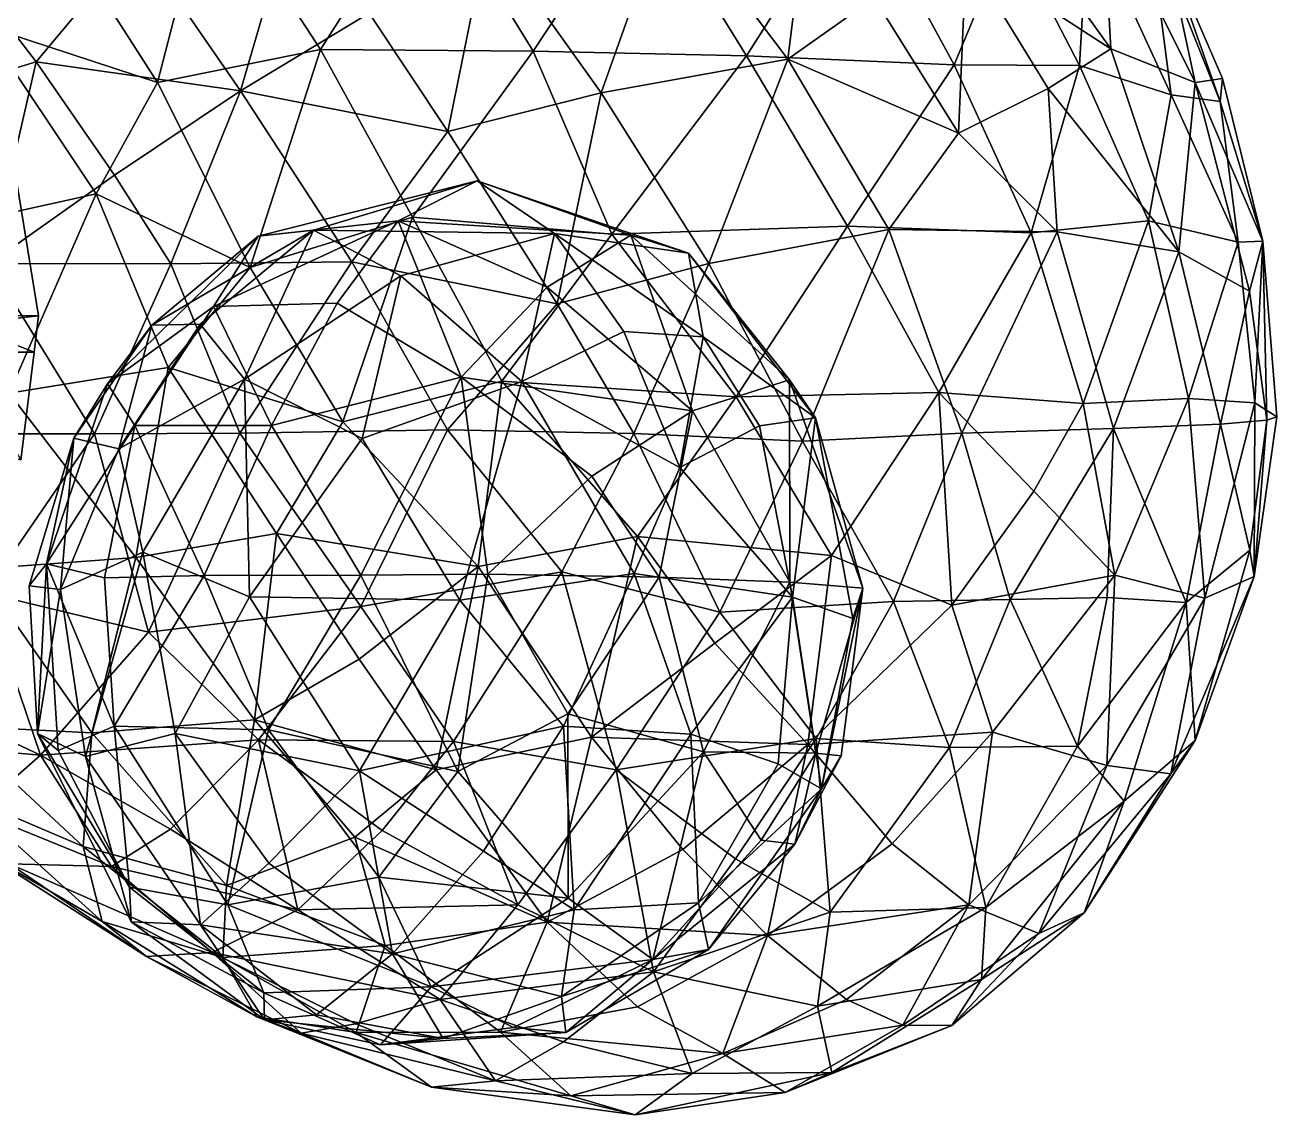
# Model space of a CAD drawing. Extents: x 373697 to 374058, y 6959904 to 6960301.
# Drawn here: x 373998.59 to 374031.74, y 6959944.96 to 6959973.83 of the extents above; entities that cross this region are included whole.
import ezdxf

# ---------------------------------------------------------------- set-up
doc = ezdxf.new("R2010")
doc.units = 0
doc.layers.add('Bht_Fk', color=7, linetype='CONTINUOUS')

msp = doc.modelspace()

# ---------------------------------------------------------------- linework, layer by layer
at = {"layer": 'Bht_Fk'}
for points in [[(373994.58, 6959978.093, 200.096), (373999.253, 6959976.747, 202.387), (373997.492, 6959973.812, 200.964)], [(374018.791, 6959972.918, 196.839), (374019.419, 6959977.966, 198.613), (374015.644, 6959977.098, 196.151)], [(374019.419, 6959977.966, 198.613), (374018.791, 6959972.918, 196.839), (374021.074, 6959974.545, 198.591)], [(374023.861, 6959978.066, 201.827), (374023.514, 6959975.685, 200.623), (374027.342, 6959973.199, 202.966)], [(374027.125, 6959977.236, 204.733), (374023.861, 6959978.066, 201.827), (374027.342, 6959973.199, 202.966)], [(374003.484, 6959977.676, 204.512), (374002.094, 6959972.3, 203.047), (373999.253, 6959976.747, 202.387)], [(374004.294, 6959972.082, 189.543), (374005.936, 6959977.712, 191.503), (374001.56, 6959976.054, 189.174)], [(374002.094, 6959972.3, 203.047), (374003.484, 6959977.676, 204.512), (374006.415, 6959973.178, 205.171)], [(374009.263, 6959977.66, 206.867), (374006.415, 6959973.178, 205.171), (374003.484, 6959977.676, 204.512)], [(374004.294, 6959972.082, 189.543), (374007.699, 6959974.14, 191.492), (374005.936, 6959977.712, 191.503)], [(374012.042, 6959973.134, 207.456), (374006.415, 6959973.178, 205.171), (374009.263, 6959977.66, 206.867)], [(374014.919, 6959977.494, 208.673), (374012.042, 6959973.134, 207.456), (374009.263, 6959977.66, 206.867)], [(374014.919, 6959977.494, 208.673), (374017.695, 6959973.011, 209.248), (374012.042, 6959973.134, 207.456)], [(374014.919, 6959977.494, 208.673), (374020.587, 6959977.567, 209.803), (374017.695, 6959973.011, 209.248)], [(374020.587, 6959977.567, 209.803), (374023.197, 6959972.772, 210.289), (374017.695, 6959973.011, 209.248)], [(374020.587, 6959977.567, 209.803), (374024.672, 6959976.318, 210.058), (374023.197, 6959972.772, 210.289)], [(374027.125, 6959977.236, 204.733), (374029.577, 6959972.3, 205.275), (374028.818, 6959975.84, 206.844)], [(374027.342, 6959973.199, 202.966), (374029.577, 6959972.3, 205.275), (374027.125, 6959977.236, 204.733)], [(374013.847, 6959972.029, 194.03), (374015.644, 6959977.098, 196.151), (374010.845, 6959976.243, 193.468)], [(374015.644, 6959977.098, 196.151), (374013.847, 6959972.029, 194.03), (374018.791, 6959972.918, 196.839)], [(373994.84, 6959971.63, 185.383), (373998.886, 6959972.853, 187.338), (373996.039, 6959976.56, 187.178)], [(373998.886, 6959972.853, 187.338), (374001.56, 6959976.054, 189.174), (373996.039, 6959976.56, 187.178)], [(374002.094, 6959972.3, 203.047), (373997.492, 6959973.812, 200.964), (373999.253, 6959976.747, 202.387)], [(374026.512, 6959972.755, 210.315), (374024.672, 6959976.318, 210.058), (374026.741, 6959976.741, 209.518)], [(374026.512, 6959972.755, 210.315), (374026.741, 6959976.741, 209.518), (374028.942, 6959971.977, 209.733)], [(374028.942, 6959971.977, 209.733), (374026.741, 6959976.741, 209.518), (374028.353, 6959976.534, 208.232)], [(374028.942, 6959971.977, 209.733), (374028.353, 6959976.534, 208.232), (374030.235, 6959971.802, 208.603)], [(374028.353, 6959976.534, 208.232), (374028.818, 6959975.84, 206.844), (374030.235, 6959971.802, 208.603)], [(374009.788, 6959971.001, 191.892), (374010.845, 6959976.243, 193.468), (374007.699, 6959974.14, 191.492)], [(374010.845, 6959976.243, 193.468), (374009.788, 6959971.001, 191.892), (374013.847, 6959972.029, 194.03)], [(374023.197, 6959972.772, 210.289), (374024.672, 6959976.318, 210.058), (374026.512, 6959972.755, 210.315)], [(374004.294, 6959972.082, 189.543), (374001.56, 6959976.054, 189.174), (373998.886, 6959972.853, 187.338)], [(374030.299, 6959972.413, 207.177), (374028.818, 6959975.84, 206.844), (374029.577, 6959972.3, 205.275)], [(374030.235, 6959971.802, 208.603), (374028.818, 6959975.84, 206.844), (374030.299, 6959972.413, 207.177)], [(374023.514, 6959975.685, 200.623), (374021.074, 6959974.545, 198.591), (374023.306, 6959970.961, 199.169)], [(374025.686, 6959972.142, 201.19), (374023.514, 6959975.685, 200.623), (374023.306, 6959970.961, 199.169)], [(374027.342, 6959973.199, 202.966), (374023.514, 6959975.685, 200.623), (374025.686, 6959972.142, 201.19)], [(374018.791, 6959972.918, 196.839), (374023.306, 6959970.961, 199.169), (374021.074, 6959974.545, 198.591)], [(374009.788, 6959971.001, 191.892), (374007.699, 6959974.14, 191.492), (374004.294, 6959972.082, 189.543)], [(373997.492, 6959973.812, 200.964), (374000.471, 6959969.353, 201.683), (373995.519, 6959968.263, 198.656)], [(374002.094, 6959972.3, 203.047), (374000.471, 6959969.353, 201.683), (373997.492, 6959973.812, 200.964)], [(374002.094, 6959972.3, 203.047), (374006.415, 6959973.178, 205.171), (374004.554, 6959967.404, 203.375)], [(374004.554, 6959967.404, 203.375), (374006.415, 6959973.178, 205.171), (374008.846, 6959968.737, 205.591)], [(374006.415, 6959973.178, 205.171), (374012.042, 6959973.134, 207.456), (374008.846, 6959968.737, 205.591)], [(374027.342, 6959973.199, 202.966), (374025.686, 6959972.142, 201.19), (374029.149, 6959967.816, 203.299)], [(374029.149, 6959967.816, 203.299), (374029.577, 6959972.3, 205.275), (374027.342, 6959973.199, 202.966)], [(373997.65, 6959967.507, 185.826), (373998.886, 6959972.853, 187.338), (373994.84, 6959971.63, 185.383)], [(373997.65, 6959967.507, 185.826), (374000.956, 6959969.845, 187.669), (373998.886, 6959972.853, 187.338)], [(373998.886, 6959972.853, 187.338), (374000.956, 6959969.845, 187.669), (374004.294, 6959972.082, 189.543)], [(374014.128, 6959968.29, 207.695), (374008.846, 6959968.737, 205.591), (374012.042, 6959973.134, 207.456)], [(374012.042, 6959973.134, 207.456), (374017.695, 6959973.011, 209.248), (374014.128, 6959968.29, 207.695)], [(374016.699, 6959967.506, 194.702), (374018.791, 6959972.918, 196.839), (374013.847, 6959972.029, 194.03)], [(374017.695, 6959973.011, 209.248), (374020.374, 6959968.497, 209.652), (374014.128, 6959968.29, 207.695)], [(374018.791, 6959972.918, 196.839), (374016.699, 6959967.506, 194.702), (374021.461, 6959968.406, 197.503)], [(374017.695, 6959973.011, 209.248), (374023.197, 6959972.772, 210.289), (374020.374, 6959968.497, 209.652)], [(374023.306, 6959970.961, 199.169), (374018.791, 6959972.918, 196.839), (374021.461, 6959968.406, 197.503)], [(374023.197, 6959972.772, 210.289), (374025.235, 6959968.321, 210.372), (374020.374, 6959968.497, 209.652)], [(374026.512, 6959972.755, 210.315), (374025.235, 6959968.321, 210.372), (374023.197, 6959972.772, 210.289)], [(374025.235, 6959968.321, 210.372), (374026.512, 6959972.755, 210.315), (374028.34, 6959968.635, 210.201)], [(374026.512, 6959972.755, 210.315), (374028.942, 6959971.977, 209.733), (374028.34, 6959968.635, 210.201)], [(374000.471, 6959969.353, 201.683), (374002.094, 6959972.3, 203.047), (374004.554, 6959967.404, 203.375)], [(374029.577, 6959972.3, 205.275), (374029.149, 6959967.816, 203.299), (374031.014, 6959966.779, 205.54)], [(374030.299, 6959972.413, 207.177), (374029.577, 6959972.3, 205.275), (374031.372, 6959968.096, 207.416)], [(374029.577, 6959972.3, 205.275), (374031.014, 6959966.779, 205.54), (374031.372, 6959968.096, 207.416)], [(374030.235, 6959971.802, 208.603), (374030.299, 6959972.413, 207.177), (374031.372, 6959968.096, 207.416)], [(374000.956, 6959969.845, 187.669), (374002.45, 6959967.501, 188.02), (374004.294, 6959972.082, 189.543)], [(374002.45, 6959967.501, 188.02), (374007.241, 6959967.551, 190.203), (374004.294, 6959972.082, 189.543)], [(374007.241, 6959967.551, 190.203), (374009.788, 6959971.001, 191.892), (374004.294, 6959972.082, 189.543)], [(374012.677, 6959966.436, 192.591), (374013.847, 6959972.029, 194.03), (374009.788, 6959971.001, 191.892)], [(374013.847, 6959972.029, 194.03), (374012.677, 6959966.436, 192.591), (374016.699, 6959967.506, 194.702)], [(374025.686, 6959972.142, 201.19), (374023.306, 6959970.961, 199.169), (374025.926, 6959968.345, 200.514)], [(374025.686, 6959972.142, 201.19), (374025.926, 6959968.345, 200.514), (374029.149, 6959967.816, 203.299)], [(374028.34, 6959968.635, 210.201), (374028.942, 6959971.977, 209.733), (374030.717, 6959968.071, 209.171)], [(374030.717, 6959968.071, 209.171), (374028.942, 6959971.977, 209.733), (374030.235, 6959971.802, 208.603)], [(374030.717, 6959968.071, 209.171), (374030.235, 6959971.802, 208.603), (374031.372, 6959968.096, 207.416)], [(373998.088, 6959971.391, 231.517), (373998.942, 6959966.125, 231.517), (373990.247, 6959965.161, 231.517)], [(373998.942, 6959966.125, 231.517), (373998.088, 6959971.391, 231.517), (373996.389, 6959966.134, 229.449)], [(374012.677, 6959966.436, 192.591), (374009.788, 6959971.001, 191.892), (374007.241, 6959967.551, 190.203)], [(374021.461, 6959968.406, 197.503), (374025.926, 6959968.345, 200.514), (374023.306, 6959970.961, 199.169)], [(374002.45, 6959967.501, 188.02), (374000.956, 6959969.845, 187.669), (373997.65, 6959967.507, 185.826)], [(374010.565, 6959969.697, 133.753), (374004.763, 6959968.23, 132.068), (374006.229, 6959968.391, 130.74)], [(374008.469, 6959968.643, 134.876), (374004.763, 6959968.23, 132.068), (374010.565, 6959969.697, 133.753)], [(374012.609, 6959968.3, 132.56), (374010.565, 6959969.697, 133.753), (374006.229, 6959968.391, 130.74)], [(374014.631, 6959968.256, 136.673), (374008.469, 6959968.643, 134.876), (374010.565, 6959969.697, 133.753)], [(374016.162, 6959967.785, 135.311), (374010.565, 6959969.697, 133.753), (374012.609, 6959968.3, 132.56)], [(374010.565, 6959969.697, 133.753), (374016.162, 6959967.785, 135.311), (374014.631, 6959968.256, 136.673)], [(374000.471, 6959969.353, 201.683), (373998.172, 6959964.077, 199.271), (373995.519, 6959968.263, 198.656)], [(373998.172, 6959964.077, 199.271), (374000.471, 6959969.353, 201.683), (374002.38, 6959964.758, 201.77)], [(374000.471, 6959969.353, 201.683), (374004.554, 6959967.404, 203.375), (374002.38, 6959964.758, 201.77)], [(374008.469, 6959968.643, 134.876), (374006.852, 6959966.455, 135.354), (374003.58, 6959966.369, 132.999)], [(374004.763, 6959968.23, 132.068), (374008.469, 6959968.643, 134.876), (374003.58, 6959966.369, 132.999)], [(374004.554, 6959967.404, 203.375), (374008.846, 6959968.737, 205.591), (374007.003, 6959963.315, 203.844)], [(374008.469, 6959968.643, 134.876), (374010.139, 6959964.502, 137.33), (374006.852, 6959966.455, 135.354)], [(374007.003, 6959963.315, 203.844), (374008.846, 6959968.737, 205.591), (374011.213, 6959964.391, 205.991)], [(374008.469, 6959968.643, 134.876), (374012.414, 6959966.885, 137.302), (374010.139, 6959964.502, 137.33)], [(374014.631, 6959968.256, 136.673), (374012.414, 6959966.885, 137.302), (374008.469, 6959968.643, 134.876)], [(374014.128, 6959968.29, 207.695), (374011.213, 6959964.391, 205.991), (374008.846, 6959968.737, 205.591)], [(374025.235, 6959968.321, 210.372), (374028.34, 6959968.635, 210.201), (374026.61, 6959963.802, 210.106)], [(374028.34, 6959968.635, 210.201), (374029.401, 6959963.934, 209.74), (374026.61, 6959963.802, 210.106)], [(374030.717, 6959968.071, 209.171), (374029.401, 6959963.934, 209.74), (374028.34, 6959968.635, 210.201)], [(374004.763, 6959968.23, 132.068), (374003.58, 6959966.369, 132.999), (374000.768, 6959964.321, 130.806)], [(374004.763, 6959968.23, 132.068), (374000.768, 6959964.321, 130.806), (374001.944, 6959965.877, 129.911)], [(374004.763, 6959968.23, 132.068), (374001.944, 6959965.877, 129.911), (374006.229, 6959968.391, 130.74)], [(374001.944, 6959965.877, 129.911), (374003.228, 6959965.905, 128.885), (374006.229, 6959968.391, 130.74)], [(374003.228, 6959965.905, 128.885), (374004.398, 6959964.446, 128.024), (374006.229, 6959968.391, 130.74)], [(374004.398, 6959964.446, 128.024), (374008.544, 6959967.181, 130.038), (374006.229, 6959968.391, 130.74)], [(374008.544, 6959967.181, 130.038), (374012.609, 6959968.3, 132.56), (374006.229, 6959968.391, 130.74)], [(374012.609, 6959968.3, 132.56), (374008.544, 6959967.181, 130.038), (374011.746, 6959964.386, 130.115)], [(374011.213, 6959964.391, 205.991), (374014.128, 6959968.29, 207.695), (374017.421, 6959963.974, 208.341)], [(374014.445, 6959965.704, 132.118), (374012.609, 6959968.3, 132.56), (374011.746, 6959964.386, 130.115)], [(374014.631, 6959968.256, 136.673), (374016.265, 6959963.61, 138.919), (374012.414, 6959966.885, 137.302)], [(374012.609, 6959968.3, 132.56), (374014.445, 6959965.704, 132.118), (374016.546, 6959965.57, 133.667)], [(374016.162, 6959967.785, 135.311), (374012.609, 6959968.3, 132.56), (374016.546, 6959965.57, 133.667)], [(374014.128, 6959968.29, 207.695), (374020.374, 6959968.497, 209.652), (374017.421, 6959963.974, 208.341)], [(374014.631, 6959968.256, 136.673), (374016.162, 6959967.785, 135.311), (374018.832, 6959964.425, 138.05)], [(374014.631, 6959968.256, 136.673), (374018.832, 6959964.425, 138.05), (374016.265, 6959963.61, 138.919)], [(374016.699, 6959967.506, 194.702), (374019.181, 6959962.805, 195.485), (374021.461, 6959968.406, 197.503)], [(374020.374, 6959968.497, 209.652), (374022.791, 6959964.091, 209.743), (374017.421, 6959963.974, 208.341)], [(374021.461, 6959968.406, 197.503), (374019.181, 6959962.805, 195.485), (374023.4, 6959963.017, 198.041)], [(374020.374, 6959968.497, 209.652), (374025.235, 6959968.321, 210.372), (374022.791, 6959964.091, 209.743)], [(374025.926, 6959968.345, 200.514), (374021.461, 6959968.406, 197.503), (374023.4, 6959963.017, 198.041)], [(374022.791, 6959964.091, 209.743), (374025.235, 6959968.321, 210.372), (374026.61, 6959963.802, 210.106)], [(374027.418, 6959963.139, 201.028), (374025.926, 6959968.345, 200.514), (374023.4, 6959963.017, 198.041)], [(374025.926, 6959968.345, 200.514), (374027.418, 6959963.139, 201.028), (374029.149, 6959967.816, 203.299)], [(374030.717, 6959968.071, 209.171), (374031.16, 6959963.814, 208.694), (374029.401, 6959963.934, 209.74)], [(374031.372, 6959968.096, 207.416), (374031.16, 6959963.814, 208.694), (374030.717, 6959968.071, 209.171)], [(374031.014, 6959966.779, 205.54), (374031.474, 6959963.357, 206.004), (374031.372, 6959968.096, 207.416)], [(374031.16, 6959963.814, 208.694), (374031.372, 6959968.096, 207.416), (374031.743, 6959963.443, 207.353)], [(374031.372, 6959968.096, 207.416), (374031.474, 6959963.357, 206.004), (374031.743, 6959963.443, 207.353)], [(374004.276, 6959963.012, 188.541), (374007.241, 6959967.551, 190.203), (374002.45, 6959967.501, 188.02)], [(374004.276, 6959963.012, 188.541), (374009.781, 6959963.101, 190.959), (374007.241, 6959967.551, 190.203)], [(374009.781, 6959963.101, 190.959), (374012.677, 6959966.436, 192.591), (374007.241, 6959967.551, 190.203)], [(374019.519, 6959963.418, 136.141), (374016.162, 6959967.785, 135.311), (374016.546, 6959965.57, 133.667)], [(374018.832, 6959964.425, 138.05), (374016.162, 6959967.785, 135.311), (374019.519, 6959963.418, 136.141)], [(374027.418, 6959963.139, 201.028), (374030.246, 6959963.25, 203.907), (374029.149, 6959967.816, 203.299)], [(374029.149, 6959967.816, 203.299), (374030.246, 6959963.25, 203.907), (374031.014, 6959966.779, 205.54)], [(373995.606, 6959963.001, 184.409), (374000.427, 6959962.997, 186.772), (373997.65, 6959967.507, 185.826)], [(373997.65, 6959967.507, 185.826), (374000.427, 6959962.997, 186.772), (374002.45, 6959967.501, 188.02)], [(374000.427, 6959962.997, 186.772), (374004.276, 6959963.012, 188.541), (374002.45, 6959967.501, 188.02)], [(374004.554, 6959967.404, 203.375), (374007.003, 6959963.315, 203.844), (374002.38, 6959964.758, 201.77)], [(374012.677, 6959966.436, 192.591), (374014.712, 6959963.002, 193.226), (374016.699, 6959967.506, 194.702)], [(374016.699, 6959967.506, 194.702), (374014.712, 6959963.002, 193.226), (374019.181, 6959962.805, 195.485)], [(374004.398, 6959964.446, 128.024), (374007.518, 6959962.874, 128.044), (374008.544, 6959967.181, 130.038)], [(374007.518, 6959962.874, 128.044), (374011.746, 6959964.386, 130.115), (374008.544, 6959967.181, 130.038)], [(374012.414, 6959966.885, 137.302), (374016.265, 6959963.61, 138.919), (374010.139, 6959964.502, 137.33)], [(374031.014, 6959966.779, 205.54), (374030.246, 6959963.25, 203.907), (374031.474, 6959963.357, 206.004)], [(374003.58, 6959966.369, 132.999), (374001.497, 6959963.218, 132.478), (374000.768, 6959964.321, 130.806)], [(374001.497, 6959963.218, 132.478), (374003.58, 6959966.369, 132.999), (374005.114, 6959963.216, 135.238)], [(374003.58, 6959966.369, 132.999), (374006.852, 6959966.455, 135.354), (374005.114, 6959963.216, 135.238)], [(374010.139, 6959964.502, 137.33), (374005.114, 6959963.216, 135.238), (374006.852, 6959966.455, 135.354)], [(374009.781, 6959963.101, 190.959), (374014.712, 6959963.002, 193.226), (374012.677, 6959966.436, 192.591)], [(373998.942, 6959966.125, 231.517), (373998.826, 6959965.161, 231.517), (373990.247, 6959965.161, 231.517)], [(373998.826, 6959965.161, 231.517), (373996.389, 6959966.134, 229.449), (373998.479, 6959962.299, 231.517)], [(373998.942, 6959966.125, 231.517), (373996.389, 6959966.134, 229.449), (373998.826, 6959965.161, 231.517)], [(374003.228, 6959965.905, 128.885), (374001.075, 6959962.599, 127.717), (374004.398, 6959964.446, 128.024)], [(374003.228, 6959965.905, 128.885), (374001.944, 6959965.877, 129.911), (374001.075, 6959962.599, 127.717)], [(373999.883, 6959962.882, 129.072), (374001.944, 6959965.877, 129.911), (374000.768, 6959964.321, 130.806)], [(374001.944, 6959965.877, 129.911), (373999.883, 6959962.882, 129.072), (374001.075, 6959962.599, 127.717)], [(374015.929, 6959962.109, 132.068), (374014.445, 6959965.704, 132.118), (374011.746, 6959964.386, 130.115)], [(374016.546, 6959965.57, 133.667), (374014.445, 6959965.704, 132.118), (374015.929, 6959962.109, 132.068)], [(374018.043, 6959963.212, 134.033), (374016.546, 6959965.57, 133.667), (374015.929, 6959962.109, 132.068)], [(374019.519, 6959963.418, 136.141), (374016.546, 6959965.57, 133.667), (374018.043, 6959963.212, 134.033)], [(373990.247, 6959965.161, 231.517), (373998.826, 6959965.161, 231.517), (373998.479, 6959962.299, 231.517)], [(373998.172, 6959964.077, 199.271), (374002.38, 6959964.758, 201.77), (374001.523, 6959959.725, 200.195)], [(374002.38, 6959964.758, 201.77), (374005.251, 6959960.36, 202.376), (374001.523, 6959959.725, 200.195)], [(374007.003, 6959963.315, 203.844), (374005.251, 6959960.36, 202.376), (374002.38, 6959964.758, 201.77)], [(373999.159, 6959959.551, 130.245), (374000.768, 6959964.321, 130.806), (374001.497, 6959963.218, 132.478)], [(373999.159, 6959959.551, 130.245), (373999.883, 6959962.882, 129.072), (374000.768, 6959964.321, 130.806)], [(374004.398, 6959964.446, 128.024), (374001.075, 6959962.599, 127.717), (374001.706, 6959959.86, 126.8)], [(374001.706, 6959959.86, 126.8), (374004.531, 6959958.682, 126.738), (374004.398, 6959964.446, 128.024)], [(374004.398, 6959964.446, 128.024), (374004.531, 6959958.682, 126.738), (374007.518, 6959962.874, 128.044)], [(374005.114, 6959963.216, 135.238), (374010.139, 6959964.502, 137.33), (374007.479, 6959959.253, 136.694)], [(374007.003, 6959963.315, 203.844), (374011.213, 6959964.391, 205.991), (374010.591, 6959959.481, 204.874)], [(374010.139, 6959964.502, 137.33), (374010.842, 6959959.283, 138.039), (374007.479, 6959959.253, 136.694)], [(374007.518, 6959962.874, 128.044), (374010.103, 6959958.595, 128.265), (374011.746, 6959964.386, 130.115)], [(374010.103, 6959958.595, 128.265), (374014.716, 6959959.3, 130.841), (374011.746, 6959964.386, 130.115)], [(374013.6, 6959961.873, 138.806), (374010.842, 6959959.283, 138.039), (374010.139, 6959964.502, 137.33)], [(374016.265, 6959963.61, 138.919), (374013.6, 6959961.873, 138.806), (374010.139, 6959964.502, 137.33)], [(374011.213, 6959964.391, 205.991), (374014.808, 6959960.278, 206.835), (374010.591, 6959959.481, 204.874)], [(374017.421, 6959963.974, 208.341), (374014.808, 6959960.278, 206.835), (374011.213, 6959964.391, 205.991)], [(374014.716, 6959959.3, 130.841), (374015.929, 6959962.109, 132.068), (374011.746, 6959964.386, 130.115)], [(374018.832, 6959964.425, 138.05), (374018.842, 6959959.067, 139.374), (374016.265, 6959963.61, 138.919)], [(374020.776, 6959958.91, 138.153), (374018.832, 6959964.425, 138.05), (374019.519, 6959963.418, 136.141)], [(374018.832, 6959964.425, 138.05), (374020.776, 6959958.91, 138.153), (374018.842, 6959959.067, 139.374)], [(373998.172, 6959964.077, 199.271), (374001.523, 6959959.725, 200.195), (373997.324, 6959959.416, 197.436)], [(374017.421, 6959963.974, 208.341), (374019.944, 6959959.777, 208.452), (374014.808, 6959960.278, 206.835)], [(374022.791, 6959964.091, 209.743), (374019.944, 6959959.777, 208.452), (374017.421, 6959963.974, 208.341)], [(374019.944, 6959959.777, 208.452), (374022.791, 6959964.091, 209.743), (374023.132, 6959958.462, 208.894)], [(374022.791, 6959964.091, 209.743), (374025.301, 6959961.474, 209.727), (374023.132, 6959958.462, 208.894)], [(374022.791, 6959964.091, 209.743), (374026.61, 6959963.802, 210.106), (374025.301, 6959961.474, 209.727)], [(374026.61, 6959963.802, 210.106), (374029.401, 6959963.934, 209.74), (374027.446, 6959959.25, 209.325)], [(374029.401, 6959963.934, 209.74), (374029.829, 6959958.646, 208.528), (374027.446, 6959959.25, 209.325)], [(374029.829, 6959958.646, 208.528), (374029.401, 6959963.934, 209.74), (374031.16, 6959963.814, 208.694)], [(374016.265, 6959963.61, 138.919), (374015.38, 6959959.199, 139.284), (374013.6, 6959961.873, 138.806)], [(374016.265, 6959963.61, 138.919), (374018.842, 6959959.067, 139.374), (374015.38, 6959959.199, 139.284)], [(374025.301, 6959961.474, 209.727), (374026.61, 6959963.802, 210.106), (374027.446, 6959959.25, 209.325)], [(374031.138, 6959959.216, 207.156), (374029.829, 6959958.646, 208.528), (374031.16, 6959963.814, 208.694)], [(374031.138, 6959959.216, 207.156), (374031.16, 6959963.814, 208.694), (374031.743, 6959963.443, 207.353)], [(374007.003, 6959963.315, 203.844), (374010.591, 6959959.481, 204.874), (374005.251, 6959960.36, 202.376)], [(374018.912, 6959958.672, 134.04), (374019.519, 6959963.418, 136.141), (374018.043, 6959963.212, 134.033)], [(374019.519, 6959963.418, 136.141), (374018.912, 6959958.672, 134.04), (374020.508, 6959958.107, 136.054)], [(374020.508, 6959958.107, 136.054), (374020.776, 6959958.91, 138.153), (374019.519, 6959963.418, 136.141)], [(374030.246, 6959963.25, 203.907), (374027.418, 6959963.139, 201.028), (374029.343, 6959958.532, 203.056)], [(374031.026, 6959959.915, 205.361), (374030.246, 6959963.25, 203.907), (374029.343, 6959958.532, 203.056)], [(374031.474, 6959963.357, 206.004), (374030.246, 6959963.25, 203.907), (374031.026, 6959959.915, 205.361)], [(374031.474, 6959963.357, 206.004), (374031.026, 6959959.915, 205.361), (374031.138, 6959959.216, 207.156)], [(374031.474, 6959963.357, 206.004), (374031.138, 6959959.216, 207.156), (374031.743, 6959963.443, 207.353)], [(373995.606, 6959963.001, 184.409), (373997.534, 6959958.789, 185.721), (374000.427, 6959962.997, 186.772)], [(373997.534, 6959958.789, 185.721), (374001.858, 6959957.746, 187.777), (374000.427, 6959962.997, 186.772)], [(373999.159, 6959959.551, 130.245), (374001.497, 6959963.218, 132.478), (374000.693, 6959959.186, 132.34)], [(374004.276, 6959963.012, 188.541), (374000.427, 6959962.997, 186.772), (374001.858, 6959957.746, 187.777)], [(374000.693, 6959959.186, 132.34), (374001.497, 6959963.218, 132.478), (374003.332, 6959959.248, 134.438)], [(374003.332, 6959959.248, 134.438), (374001.497, 6959963.218, 132.478), (374005.114, 6959963.216, 135.238)], [(374004.276, 6959963.012, 188.541), (374001.858, 6959957.746, 187.777), (374007.48, 6959958.42, 189.968)], [(374005.114, 6959963.216, 135.238), (374007.479, 6959959.253, 136.694), (374003.332, 6959959.248, 134.438)], [(374007.48, 6959958.42, 189.968), (374009.781, 6959963.101, 190.959), (374004.276, 6959963.012, 188.541)], [(374009.781, 6959963.101, 190.959), (374007.48, 6959958.42, 189.968), (374012.802, 6959959.341, 192.236)], [(374009.781, 6959963.101, 190.959), (374012.802, 6959959.341, 192.236), (374014.712, 6959963.002, 193.226)], [(374014.712, 6959963.002, 193.226), (374012.802, 6959959.341, 192.236), (374016.991, 6959958.276, 194.22)], [(374019.181, 6959962.805, 195.485), (374014.712, 6959963.002, 193.226), (374016.991, 6959958.276, 194.22)], [(374018.043, 6959963.212, 134.033), (374015.929, 6959962.109, 132.068), (374018.912, 6959958.672, 134.04)], [(374019.181, 6959962.805, 195.485), (374021.588, 6959958.554, 196.674), (374023.4, 6959963.017, 198.041)], [(374021.588, 6959958.554, 196.674), (374024.679, 6959958.605, 198.826), (374023.4, 6959963.017, 198.041)], [(374024.679, 6959958.605, 198.826), (374027.418, 6959963.139, 201.028), (374023.4, 6959963.017, 198.041)], [(374024.679, 6959958.605, 198.826), (374027.248, 6959958.665, 200.861), (374027.418, 6959963.139, 201.028)], [(374027.418, 6959963.139, 201.028), (374027.248, 6959958.665, 200.861), (374029.343, 6959958.532, 203.056)], [(373998.698, 6959958.972, 128.378), (373999.883, 6959962.882, 129.072), (373999.159, 6959959.551, 130.245)], [(373998.698, 6959958.972, 128.378), (373999.525, 6959958.872, 127.327), (373999.883, 6959962.882, 129.072)], [(373999.883, 6959962.882, 129.072), (373999.525, 6959958.872, 127.327), (374001.075, 6959962.599, 127.717)], [(373999.525, 6959958.872, 127.327), (374001.706, 6959959.86, 126.8), (374001.075, 6959962.599, 127.717)], [(374004.531, 6959958.682, 126.738), (374010.103, 6959958.595, 128.265), (374007.518, 6959962.874, 128.044)], [(374021.588, 6959958.554, 196.674), (374019.181, 6959962.805, 195.485), (374016.991, 6959958.276, 194.22)], [(374018.912, 6959958.672, 134.04), (374015.929, 6959962.109, 132.068), (374014.716, 6959959.3, 130.841)], [(374013.6, 6959961.873, 138.806), (374015.38, 6959959.199, 139.284), (374010.842, 6959959.283, 138.039)], [(374025.301, 6959961.474, 209.727), (374027.446, 6959959.25, 209.325), (374023.132, 6959958.462, 208.894)], [(374001.523, 6959959.725, 200.195), (374005.251, 6959960.36, 202.376), (374004.664, 6959955.419, 200.899)], [(374005.251, 6959960.36, 202.376), (374007.435, 6959957.031, 202.824), (374004.664, 6959955.419, 200.899)], [(374010.591, 6959959.481, 204.874), (374007.435, 6959957.031, 202.824), (374005.251, 6959960.36, 202.376)], [(374014.808, 6959960.278, 206.835), (374013.586, 6959954.965, 205.251), (374010.591, 6959959.481, 204.874)], [(374014.808, 6959960.278, 206.835), (374016.854, 6959957.454, 207.064), (374013.586, 6959954.965, 205.251)], [(374014.808, 6959960.278, 206.835), (374019.944, 6959959.777, 208.452), (374016.854, 6959957.454, 207.064)], [(374029.581, 6959954.873, 204.893), (374031.026, 6959959.915, 205.361), (374029.343, 6959958.532, 203.056)], [(374031.026, 6959959.915, 205.361), (374029.581, 6959954.873, 204.893), (374031.138, 6959959.216, 207.156)], [(373997.324, 6959959.416, 197.436), (374001.523, 6959959.725, 200.195), (374000.354, 6959955.078, 198.051)], [(374000.188, 6959954.454, 127.021), (374001.706, 6959959.86, 126.8), (373999.525, 6959958.872, 127.327)], [(374002.567, 6959955.06, 126.575), (374001.706, 6959959.86, 126.8), (374000.188, 6959954.454, 127.021)], [(374004.664, 6959955.419, 200.899), (374000.354, 6959955.078, 198.051), (374001.523, 6959959.725, 200.195)], [(374001.706, 6959959.86, 126.8), (374002.567, 6959955.06, 126.575), (374004.531, 6959958.682, 126.738)], [(374019.318, 6959954.769, 207.174), (374016.854, 6959957.454, 207.064), (374019.944, 6959959.777, 208.452)], [(374019.944, 6959959.777, 208.452), (374023.132, 6959958.462, 208.894), (374019.318, 6959954.769, 207.174)], [(374000.354, 6959955.078, 198.051), (373996.683, 6959955.265, 195.167), (373997.324, 6959959.416, 197.436)], [(373998.916, 6959955.057, 128.539), (373998.698, 6959958.972, 128.378), (373999.159, 6959959.551, 130.245)], [(373999.468, 6959954.606, 130.175), (373998.916, 6959955.057, 128.539), (373999.159, 6959959.551, 130.245)], [(374000.693, 6959959.186, 132.34), (374000.953, 6959955.252, 132.099), (373999.159, 6959959.551, 130.245)], [(373999.159, 6959959.551, 130.245), (374000.953, 6959955.252, 132.099), (373999.468, 6959954.606, 130.175)], [(374003.332, 6959959.248, 134.438), (374007.479, 6959959.253, 136.694), (374005.036, 6959955.155, 135.048)], [(374010.05, 6959954.049, 137.192), (374005.036, 6959955.155, 135.048), (374007.479, 6959959.253, 136.694)], [(374010.591, 6959959.481, 204.874), (374009.475, 6959954.094, 203.132), (374007.435, 6959957.031, 202.824)], [(374010.842, 6959959.283, 138.039), (374010.05, 6959954.049, 137.192), (374007.479, 6959959.253, 136.694)], [(374007.48, 6959958.42, 189.968), (374009.936, 6959954.849, 191.377), (374012.802, 6959959.341, 192.236)], [(374010.591, 6959959.481, 204.874), (374013.586, 6959954.965, 205.251), (374009.475, 6959954.094, 203.132)], [(374012.802, 6959959.341, 192.236), (374009.936, 6959954.849, 191.377), (374014.242, 6959954.093, 193.317)], [(374010.05, 6959954.049, 137.192), (374010.842, 6959959.283, 138.039), (374012.967, 6959955.579, 138.422)], [(374012.845, 6959955.251, 129.736), (374014.716, 6959959.3, 130.841), (374010.103, 6959958.595, 128.265)], [(374015.38, 6959959.199, 139.284), (374012.967, 6959955.579, 138.422), (374010.842, 6959959.283, 138.039)], [(374012.802, 6959959.341, 192.236), (374014.242, 6959954.093, 193.317), (374016.991, 6959958.276, 194.22)], [(374014.716, 6959959.3, 130.841), (374012.845, 6959955.251, 129.736), (374016.222, 6959955.043, 131.889)], [(374016.222, 6959955.043, 131.889), (374018.912, 6959958.672, 134.04), (374014.716, 6959959.3, 130.841)], [(373998.916, 6959955.057, 128.539), (373999.525, 6959958.872, 127.327), (373998.698, 6959958.972, 128.378)], [(374000.693, 6959959.186, 132.34), (374003.332, 6959959.248, 134.438), (374000.953, 6959955.252, 132.099)], [(374003.332, 6959959.248, 134.438), (374005.036, 6959955.155, 135.048), (374000.953, 6959955.252, 132.099)], [(374012.967, 6959955.579, 138.422), (374015.38, 6959959.199, 139.284), (374016.552, 6959954.574, 138.848)], [(374015.38, 6959959.199, 139.284), (374018.842, 6959959.067, 139.374), (374016.552, 6959954.574, 138.848)], [(374018.842, 6959959.067, 139.374), (374019.53, 6959954.542, 138.499), (374016.552, 6959954.574, 138.848)], [(374020.776, 6959958.91, 138.153), (374019.53, 6959954.542, 138.499), (374018.842, 6959959.067, 139.374)], [(374023.132, 6959958.462, 208.894), (374027.446, 6959959.25, 209.325), (374024.208, 6959955.092, 208.156)], [(374024.208, 6959955.092, 208.156), (374027.446, 6959959.25, 209.325), (374027.238, 6959954.213, 207.68)], [(374027.446, 6959959.25, 209.325), (374029.829, 6959958.646, 208.528), (374027.238, 6959954.213, 207.68)], [(374031.138, 6959959.216, 207.156), (374028.937, 6959953.989, 206.522), (374029.829, 6959958.646, 208.528)], [(374031.138, 6959959.216, 207.156), (374029.581, 6959954.873, 204.893), (374028.937, 6959953.989, 206.522)], [(373997.534, 6959958.789, 185.721), (373995.466, 6959956.156, 185.676), (373999, 6959954.489, 187.726)], [(374001.858, 6959957.746, 187.777), (373997.534, 6959958.789, 185.721), (373999, 6959954.489, 187.726)], [(374000.188, 6959954.454, 127.021), (373999.525, 6959958.872, 127.327), (373998.916, 6959955.057, 128.539)], [(374002.567, 6959955.06, 126.575), (374007.442, 6959954.071, 127.514), (374004.531, 6959958.682, 126.738)], [(374004.531, 6959958.682, 126.738), (374007.442, 6959954.071, 127.514), (374010.103, 6959958.595, 128.265)], [(374007.442, 6959954.071, 127.514), (374012.845, 6959955.251, 129.736), (374010.103, 6959958.595, 128.265)], [(374018.912, 6959958.672, 134.04), (374016.222, 6959955.043, 131.889), (374018.538, 6959954.254, 133.937)], [(374019.677, 6959953.59, 135.903), (374018.912, 6959958.672, 134.04), (374018.538, 6959954.254, 133.937)], [(374019.677, 6959953.59, 135.903), (374020.508, 6959958.107, 136.054), (374018.912, 6959958.672, 134.04)], [(374020.2, 6959954.471, 137.804), (374019.53, 6959954.542, 138.499), (374020.776, 6959958.91, 138.153)], [(374020.776, 6959958.91, 138.153), (374020.508, 6959958.107, 136.054), (374019.677, 6959953.59, 135.903)], [(374020.2, 6959954.471, 137.804), (374020.776, 6959958.91, 138.153), (374019.677, 6959953.59, 135.903)], [(374021.588, 6959958.554, 196.674), (374023.069, 6959954.687, 198.058), (374024.679, 6959958.605, 198.826)], [(374024.679, 6959958.605, 198.826), (374023.069, 6959954.687, 198.058), (374026.462, 6959954.724, 200.736)], [(374027.248, 6959958.665, 200.861), (374024.679, 6959958.605, 198.826), (374026.462, 6959954.724, 200.736)], [(374027.248, 6959958.665, 200.861), (374026.462, 6959954.724, 200.736), (374029.343, 6959958.532, 203.056)], [(374029.829, 6959958.646, 208.528), (374028.937, 6959953.989, 206.522), (374027.238, 6959954.213, 207.68)], [(374001.858, 6959957.746, 187.777), (374004.773, 6959954.893, 189.451), (374007.48, 6959958.42, 189.968)], [(374004.773, 6959954.893, 189.451), (374009.936, 6959954.849, 191.377), (374007.48, 6959958.42, 189.968)], [(374014.242, 6959954.093, 193.317), (374019.536, 6959954.931, 195.804), (374016.991, 6959958.276, 194.22)], [(374019.536, 6959954.931, 195.804), (374021.588, 6959958.554, 196.674), (374016.991, 6959958.276, 194.22)], [(374023.132, 6959958.462, 208.894), (374024.208, 6959955.092, 208.156), (374019.318, 6959954.769, 207.174)], [(374021.588, 6959958.554, 196.674), (374019.536, 6959954.931, 195.804), (374023.069, 6959954.687, 198.058)], [(374026.462, 6959954.724, 200.736), (374027.695, 6959953.271, 202.538), (374029.343, 6959958.532, 203.056)], [(374027.695, 6959953.271, 202.538), (374029.581, 6959954.873, 204.893), (374029.343, 6959958.532, 203.056)], [(374001.858, 6959957.746, 187.777), (373999, 6959954.489, 187.726), (374004.773, 6959954.893, 189.451)], [(374019.318, 6959954.769, 207.174), (374013.586, 6959954.965, 205.251), (374016.854, 6959957.454, 207.064)], [(374009.475, 6959954.094, 203.132), (374004.664, 6959955.419, 200.899), (374007.435, 6959957.031, 202.824)], [(373995.466, 6959956.156, 185.676), (373993.581, 6959954.958, 186.135), (373999, 6959954.489, 187.726)], [(374003.928, 6959951.034, 198.719), (374000.354, 6959955.078, 198.051), (374004.664, 6959955.419, 200.899)], [(374007.325, 6959952.316, 201.435), (374003.928, 6959951.034, 198.719), (374004.664, 6959955.419, 200.899)], [(374009.475, 6959954.094, 203.132), (374007.325, 6959952.316, 201.435), (374004.664, 6959955.419, 200.899)], [(374010.05, 6959954.049, 137.192), (374012.967, 6959955.579, 138.422), (374012.973, 6959950.701, 137.125)], [(374016.552, 6959954.574, 138.848), (374012.973, 6959950.701, 137.125), (374012.967, 6959955.579, 138.422)], [(373993.581, 6959954.958, 186.135), (373997.297, 6959952.996, 188.618), (373999, 6959954.489, 187.726)], [(374000.125, 6959952.067, 196.3), (373996.683, 6959955.265, 195.167), (374000.354, 6959955.078, 198.051)], [(373996.878, 6959953.456, 193.989), (373996.683, 6959955.265, 195.167), (374000.125, 6959952.067, 196.3)], [(374001.357, 6959950.993, 130.621), (373998.916, 6959955.057, 128.539), (373999.468, 6959954.606, 130.175)], [(374001.395, 6959950.073, 128.954), (373998.916, 6959955.057, 128.539), (374001.357, 6959950.993, 130.621)], [(374001.395, 6959950.073, 128.954), (374000.188, 6959954.454, 127.021), (373998.916, 6959955.057, 128.539)], [(374001.357, 6959950.993, 130.621), (373999.468, 6959954.606, 130.175), (374000.953, 6959955.252, 132.099)], [(374003.928, 6959951.034, 198.719), (374000.125, 6959952.067, 196.3), (374000.354, 6959955.078, 198.051)], [(374003.236, 6959949.99, 127.803), (374002.567, 6959955.06, 126.575), (374000.188, 6959954.454, 127.021)], [(374005.036, 6959955.155, 135.048), (374003.959, 6959950.522, 132.889), (374000.953, 6959955.252, 132.099)], [(374003.959, 6959950.522, 132.889), (374001.357, 6959950.993, 130.621), (374000.953, 6959955.252, 132.099)], [(374005.041, 6959951.626, 127.323), (374002.567, 6959955.06, 126.575), (374003.236, 6959949.99, 127.803)], [(374002.567, 6959955.06, 126.575), (374005.041, 6959951.626, 127.323), (374007.442, 6959954.071, 127.514)], [(374007.957, 6959951.252, 135.514), (374003.959, 6959950.522, 132.889), (374005.036, 6959955.155, 135.048)], [(374010.05, 6959954.049, 137.192), (374007.957, 6959951.252, 135.514), (374005.036, 6959955.155, 135.048)], [(374012.845, 6959955.251, 129.736), (374007.442, 6959954.071, 127.514), (374010.732, 6959951.943, 129.104)], [(374013.586, 6959954.965, 205.251), (374012.418, 6959950.061, 203.152), (374009.475, 6959954.094, 203.132)], [(374013.133, 6959950.385, 130.859), (374012.845, 6959955.251, 129.736), (374010.732, 6959951.943, 129.104)], [(374013.586, 6959954.965, 205.251), (374016.008, 6959951.99, 205.325), (374012.418, 6959950.061, 203.152)], [(374016.222, 6959955.043, 131.889), (374012.845, 6959955.251, 129.736), (374013.133, 6959950.385, 130.859)], [(374013.133, 6959950.385, 130.859), (374016.426, 6959950.574, 133.234), (374016.222, 6959955.043, 131.889)], [(374016.008, 6959951.99, 205.325), (374013.586, 6959954.965, 205.251), (374019.318, 6959954.769, 207.174)], [(374016.426, 6959950.574, 133.234), (374018.538, 6959954.254, 133.937), (374016.222, 6959955.043, 131.889)], [(374019.318, 6959954.769, 207.174), (374024.208, 6959955.092, 208.156), (374021.549, 6959952.137, 206.833)], [(374021.549, 6959952.137, 206.833), (374024.208, 6959955.092, 208.156), (374023.586, 6959950.518, 206.196)], [(374024.208, 6959955.092, 208.156), (374027.238, 6959954.213, 207.68), (374023.586, 6959950.518, 206.196)], [(373999, 6959954.489, 187.726), (374002.44, 6959952.528, 189.57), (374004.773, 6959954.893, 189.451)], [(374004.773, 6959954.893, 189.451), (374002.44, 6959952.528, 189.57), (374005.812, 6959950.389, 191.44)], [(374008.046, 6959952.489, 191.186), (374004.773, 6959954.893, 189.451), (374005.812, 6959950.389, 191.44)], [(374004.773, 6959954.893, 189.451), (374008.046, 6959952.489, 191.186), (374009.936, 6959954.849, 191.377)], [(374008.046, 6959952.489, 191.186), (374011.639, 6959950.524, 193.103), (374009.936, 6959954.849, 191.377)], [(374011.639, 6959950.524, 193.103), (374014.242, 6959954.093, 193.317), (374009.936, 6959954.849, 191.377)], [(374014.242, 6959954.093, 193.317), (374017.4, 6959951.738, 195.26), (374019.536, 6959954.931, 195.804)], [(374016.008, 6959951.99, 205.325), (374019.318, 6959954.769, 207.174), (374018.247, 6959949.709, 205.079)], [(374019.536, 6959954.931, 195.804), (374017.4, 6959951.738, 195.26), (374019.913, 6959950.326, 197.1)], [(374019.318, 6959954.769, 207.174), (374021.549, 6959952.137, 206.833), (374018.247, 6959949.709, 205.079)], [(374019.536, 6959954.931, 195.804), (374019.913, 6959950.326, 197.1), (374023.069, 6959954.687, 198.058)], [(374023.069, 6959954.687, 198.058), (374019.913, 6959950.326, 197.1), (374024.032, 6959950.447, 200.031)], [(374026.462, 6959954.724, 200.736), (374023.069, 6959954.687, 198.058), (374024.032, 6959950.447, 200.031)], [(374027.695, 6959953.271, 202.538), (374026.462, 6959954.724, 200.736), (374024.032, 6959950.447, 200.031)], [(374029.581, 6959954.873, 204.893), (374026.636, 6959950.311, 203.95), (374028.937, 6959953.989, 206.522)], [(374027.695, 6959953.271, 202.538), (374026.636, 6959950.311, 203.95), (374029.581, 6959954.873, 204.893)], [(374000.877, 6959951.54, 190.014), (373999, 6959954.489, 187.726), (373997.297, 6959952.996, 188.618)], [(374002.44, 6959952.528, 189.57), (373999, 6959954.489, 187.726), (374000.877, 6959951.54, 190.014)], [(374003.236, 6959949.99, 127.803), (374000.188, 6959954.454, 127.021), (374001.395, 6959950.073, 128.954)], [(374015.215, 6959949.071, 136.257), (374012.973, 6959950.701, 137.125), (374016.552, 6959954.574, 138.848)], [(374018.085, 6959952.231, 138.018), (374015.215, 6959949.071, 136.257), (374016.552, 6959954.574, 138.848)], [(374019.53, 6959954.542, 138.499), (374018.085, 6959952.231, 138.018), (374016.552, 6959954.574, 138.848)], [(374018.085, 6959952.231, 138.018), (374019.53, 6959954.542, 138.499), (374018.971, 6959952.129, 137.389)], [(374019.53, 6959954.542, 138.499), (374020.2, 6959954.471, 137.804), (374018.971, 6959952.129, 137.389)], [(374018.971, 6959952.129, 137.389), (374020.2, 6959954.471, 137.804), (374019.677, 6959953.59, 135.903)], [(374008.323, 6959949.225, 128.954), (374007.442, 6959954.071, 127.514), (374005.041, 6959951.626, 127.323)], [(374012.418, 6959950.061, 203.152), (374007.325, 6959952.316, 201.435), (374009.475, 6959954.094, 203.132)], [(374007.442, 6959954.071, 127.514), (374008.323, 6959949.225, 128.954), (374010.732, 6959951.943, 129.104)], [(374007.957, 6959951.252, 135.514), (374010.05, 6959954.049, 137.192), (374012.973, 6959950.701, 137.125)], [(374011.639, 6959950.524, 193.103), (374015.234, 6959948.747, 195.239), (374014.242, 6959954.093, 193.317)], [(374014.242, 6959954.093, 193.317), (374015.234, 6959948.747, 195.239), (374017.4, 6959951.738, 195.26)], [(374019.677, 6959953.59, 135.903), (374018.538, 6959954.254, 133.937), (374016.426, 6959950.574, 133.234)], [(374025.433, 6959949.766, 205.179), (374023.586, 6959950.518, 206.196), (374027.238, 6959954.213, 207.68)], [(374027.238, 6959954.213, 207.68), (374028.937, 6959953.989, 206.522), (374025.433, 6959949.766, 205.179)], [(374028.937, 6959953.989, 206.522), (374026.636, 6959950.311, 203.95), (374025.433, 6959949.766, 205.179)], [(374000.633, 6959950.076, 194.7), (373997.484, 6959951.903, 192.544), (373996.878, 6959953.456, 193.989)], [(374000.633, 6959950.076, 194.7), (373996.878, 6959953.456, 193.989), (374000.125, 6959952.067, 196.3)], [(374016.693, 6959949.338, 134.944), (374019.677, 6959953.59, 135.903), (374016.426, 6959950.574, 133.234)], [(374018.971, 6959952.129, 137.389), (374019.677, 6959953.59, 135.903), (374016.693, 6959949.338, 134.944)], [(373997.297, 6959952.996, 188.618), (373998.178, 6959951.606, 190.55), (374000.877, 6959951.54, 190.014)], [(374027.695, 6959953.271, 202.538), (374024.032, 6959950.447, 200.031), (374023.921, 6959948.542, 201.366)], [(374023.921, 6959948.542, 201.366), (374026.636, 6959950.311, 203.95), (374027.695, 6959953.271, 202.538)], [(374002.44, 6959952.528, 189.57), (374000.877, 6959951.54, 190.014), (374005.812, 6959950.389, 191.44)], [(374008.128, 6959949.441, 200.634), (374003.928, 6959951.034, 198.719), (374007.325, 6959952.316, 201.435)], [(374011.639, 6959950.524, 193.103), (374008.046, 6959952.489, 191.186), (374005.812, 6959950.389, 191.44)], [(374012.418, 6959950.061, 203.152), (374008.128, 6959949.441, 200.634), (374007.325, 6959952.316, 201.435)], [(374000.125, 6959952.067, 196.3), (374003.928, 6959951.034, 198.719), (374003.828, 6959949.126, 197.234)], [(374000.633, 6959950.076, 194.7), (374000.125, 6959952.067, 196.3), (374003.828, 6959949.126, 197.234)], [(374012.418, 6959950.061, 203.152), (374016.008, 6959951.99, 205.325), (374018.247, 6959949.709, 205.079)], [(374018.085, 6959952.231, 138.018), (374018.971, 6959952.129, 137.389), (374015.215, 6959949.071, 136.257)], [(374015.215, 6959949.071, 136.257), (374018.971, 6959952.129, 137.389), (374016.693, 6959949.338, 134.944)], [(374021.549, 6959952.137, 206.833), (374023.586, 6959950.518, 206.196), (374018.247, 6959949.709, 205.079)], [(374000.633, 6959950.076, 194.7), (374001.805, 6959949.157, 193.224), (373997.484, 6959951.903, 192.544)], [(373998.178, 6959951.606, 190.55), (373997.484, 6959951.903, 192.544), (374001.805, 6959949.157, 193.224)], [(374003.236, 6959949.99, 127.803), (374008.323, 6959949.225, 128.954), (374005.041, 6959951.626, 127.323)], [(374013.133, 6959950.385, 130.859), (374010.732, 6959951.943, 129.104), (374008.323, 6959949.225, 128.954)], [(374015.234, 6959948.747, 195.239), (374019.913, 6959950.326, 197.1), (374017.4, 6959951.738, 195.26)], [(374003.544, 6959949.257, 192.103), (373998.178, 6959951.606, 190.55), (374001.805, 6959949.157, 193.224)], [(374000.877, 6959951.54, 190.014), (373998.178, 6959951.606, 190.55), (374003.544, 6959949.257, 192.103)], [(374003.544, 6959949.257, 192.103), (374005.812, 6959950.389, 191.44), (374000.877, 6959951.54, 190.014)], [(374004.909, 6959948.192, 131.946), (374001.357, 6959950.993, 130.621), (374003.959, 6959950.522, 132.889)], [(374004.909, 6959948.192, 131.946), (374001.395, 6959950.073, 128.954), (374001.357, 6959950.993, 130.621)], [(374003.928, 6959951.034, 198.719), (374008.128, 6959949.441, 200.634), (374003.828, 6959949.126, 197.234)], [(374007.957, 6959951.252, 135.514), (374009.342, 6959948.347, 134.702), (374003.959, 6959950.522, 132.889)], [(374012.973, 6959950.701, 137.125), (374009.342, 6959948.347, 134.702), (374007.957, 6959951.252, 135.514)], [(374012.973, 6959950.701, 137.125), (374015.215, 6959949.071, 136.257), (374009.342, 6959948.347, 134.702)], [(374009.582, 6959948.016, 193.661), (374005.812, 6959950.389, 191.44), (374003.544, 6959949.257, 192.103)], [(374004.909, 6959948.192, 131.946), (374003.959, 6959950.522, 132.889), (374009.342, 6959948.347, 134.702)], [(374009.582, 6959948.016, 193.661), (374011.639, 6959950.524, 193.103), (374005.812, 6959950.389, 191.44)], [(374012.798, 6959948.094, 131.803), (374013.133, 6959950.385, 130.859), (374008.323, 6959949.225, 128.954)], [(374015.234, 6959948.747, 195.239), (374011.639, 6959950.524, 193.103), (374009.582, 6959948.016, 193.661)], [(374016.693, 6959949.338, 134.944), (374016.426, 6959950.574, 133.234), (374012.798, 6959948.094, 131.803)], [(374016.426, 6959950.574, 133.234), (374013.133, 6959950.385, 130.859), (374012.798, 6959948.094, 131.803)], [(374019.913, 6959950.326, 197.1), (374015.234, 6959948.747, 195.239), (374019.575, 6959947.835, 198.02)], [(374023.586, 6959950.518, 206.196), (374020.34, 6959948.017, 204.506), (374018.247, 6959949.709, 205.079)], [(374023.921, 6959948.542, 201.366), (374024.032, 6959950.447, 200.031), (374019.575, 6959947.835, 198.02)], [(374019.913, 6959950.326, 197.1), (374019.575, 6959947.835, 198.02), (374024.032, 6959950.447, 200.031)], [(374020.34, 6959948.017, 204.506), (374023.586, 6959950.518, 206.196), (374021.832, 6959947.333, 203.778)], [(374023.586, 6959950.518, 206.196), (374025.433, 6959949.766, 205.179), (374021.832, 6959947.333, 203.778)], [(374025.433, 6959949.766, 205.179), (374026.636, 6959950.311, 203.95), (374023.13, 6959947.325, 202.765)], [(374026.636, 6959950.311, 203.95), (374023.921, 6959948.542, 201.366), (374023.13, 6959947.325, 202.765)], [(374004.724, 6959947.552, 195.805), (374000.633, 6959950.076, 194.7), (374003.828, 6959949.126, 197.234)], [(374004.724, 6959947.552, 195.805), (374001.805, 6959949.157, 193.224), (374000.633, 6959950.076, 194.7)], [(374004.934, 6959947.473, 130.249), (374003.236, 6959949.99, 127.803), (374001.395, 6959950.073, 128.954)], [(374004.934, 6959947.473, 130.249), (374001.395, 6959950.073, 128.954), (374004.909, 6959948.192, 131.946)], [(374006.307, 6959947.609, 129.403), (374003.236, 6959949.99, 127.803), (374004.934, 6959947.473, 130.249)], [(374008.323, 6959949.225, 128.954), (374003.236, 6959949.99, 127.803), (374006.307, 6959947.609, 129.403)], [(374012.418, 6959950.061, 203.152), (374011.176, 6959947.145, 200.897), (374008.128, 6959949.441, 200.634)], [(374014.811, 6959947.823, 203.019), (374011.176, 6959947.145, 200.897), (374012.418, 6959950.061, 203.152)], [(374014.811, 6959947.823, 203.019), (374012.418, 6959950.061, 203.152), (374018.247, 6959949.709, 205.079)], [(374017.065, 6959946.581, 202.782), (374014.811, 6959947.823, 203.019), (374018.247, 6959949.709, 205.079)], [(374020.34, 6959948.017, 204.506), (374017.065, 6959946.581, 202.782), (374018.247, 6959949.709, 205.079)], [(374025.433, 6959949.766, 205.179), (374023.13, 6959947.325, 202.765), (374021.832, 6959947.333, 203.778)], [(374008.128, 6959949.441, 200.634), (374007.356, 6959947.139, 198.285), (374003.828, 6959949.126, 197.234)], [(374011.176, 6959947.145, 200.897), (374007.356, 6959947.139, 198.285), (374008.128, 6959949.441, 200.634)], [(374016.693, 6959949.338, 134.944), (374012.798, 6959948.094, 131.803), (374012.907, 6959947.143, 133.482)], [(374015.215, 6959949.071, 136.257), (374016.693, 6959949.338, 134.944), (374012.907, 6959947.143, 133.482)], [(374005.9, 6959947.126, 194.741), (374003.544, 6959949.257, 192.103), (374001.805, 6959949.157, 193.224)], [(374001.805, 6959949.157, 193.224), (374004.724, 6959947.552, 195.805), (374005.9, 6959947.126, 194.741)], [(374003.544, 6959949.257, 192.103), (374005.9, 6959947.126, 194.741), (374007.35, 6959947.365, 193.906)], [(374009.582, 6959948.016, 193.661), (374003.544, 6959949.257, 192.103), (374007.35, 6959947.365, 193.906)], [(374007.356, 6959947.139, 198.285), (374004.724, 6959947.552, 195.805), (374003.828, 6959949.126, 197.234)], [(374009.662, 6959946.981, 131.107), (374008.323, 6959949.225, 128.954), (374006.307, 6959947.609, 129.403)], [(374009.662, 6959946.981, 131.107), (374012.798, 6959948.094, 131.803), (374008.323, 6959949.225, 128.954)], [(374015.215, 6959949.071, 136.257), (374011.521, 6959947.274, 134.486), (374009.342, 6959948.347, 134.702)], [(374015.215, 6959949.071, 136.257), (374012.907, 6959947.143, 133.482), (374011.521, 6959947.274, 134.486)], [(374015.234, 6959948.747, 195.239), (374009.582, 6959948.016, 193.661), (374012.853, 6959946.889, 195.319)], [(374012.853, 6959946.889, 195.319), (374016.252, 6959946.055, 197.473), (374015.234, 6959948.747, 195.239)], [(374015.234, 6959948.747, 195.239), (374016.252, 6959946.055, 197.473), (374019.575, 6959947.835, 198.02)], [(374009.342, 6959948.347, 134.702), (374007.999, 6959946.814, 132.441), (374004.909, 6959948.192, 131.946)], [(374011.521, 6959947.274, 134.486), (374007.999, 6959946.814, 132.441), (374009.342, 6959948.347, 134.702)], [(374019.575, 6959947.835, 198.02), (374019.951, 6959946.08, 200.117), (374023.921, 6959948.542, 201.366)], [(374023.921, 6959948.542, 201.366), (374019.951, 6959946.08, 200.117), (374023.13, 6959947.325, 202.765)], [(374007.999, 6959946.814, 132.441), (374004.934, 6959947.473, 130.249), (374004.909, 6959948.192, 131.946)], [(374011.044, 6959945.859, 195.966), (374009.582, 6959948.016, 193.661), (374007.35, 6959947.365, 193.906)], [(374009.582, 6959948.016, 193.661), (374011.044, 6959945.859, 195.966), (374012.853, 6959946.889, 195.319)], [(374012.907, 6959947.143, 133.482), (374012.798, 6959948.094, 131.803), (374009.662, 6959946.981, 131.107)], [(374020.34, 6959948.017, 204.506), (374021.832, 6959947.333, 203.778), (374017.065, 6959946.581, 202.782)], [(374017.065, 6959946.581, 202.782), (374011.176, 6959947.145, 200.897), (374014.811, 6959947.823, 203.019)], [(374019.575, 6959947.835, 198.02), (374016.252, 6959946.055, 197.473), (374019.951, 6959946.08, 200.117)], [(374007.356, 6959947.139, 198.285), (374009.351, 6959945.689, 197.126), (374004.724, 6959947.552, 195.805)], [(374009.351, 6959945.689, 197.126), (374005.9, 6959947.126, 194.741), (374004.724, 6959947.552, 195.805)], [(374009.662, 6959946.981, 131.107), (374006.307, 6959947.609, 129.403), (374004.934, 6959947.473, 130.249)], [(374004.934, 6959947.473, 130.249), (374007.999, 6959946.814, 132.441), (374009.662, 6959946.981, 131.107)], [(374011.044, 6959945.859, 195.966), (374007.35, 6959947.365, 193.906), (374005.9, 6959947.126, 194.741)], [(374018.72, 6959945.55, 201.46), (374017.065, 6959946.581, 202.782), (374021.832, 6959947.333, 203.778)], [(374018.72, 6959945.55, 201.46), (374021.832, 6959947.333, 203.778), (374023.13, 6959947.325, 202.765)], [(374018.72, 6959945.55, 201.46), (374023.13, 6959947.325, 202.765), (374019.951, 6959946.08, 200.117)], [(374009.351, 6959945.689, 197.126), (374011.044, 6959945.859, 195.966), (374005.9, 6959947.126, 194.741)], [(374007.356, 6959947.139, 198.285), (374011.176, 6959947.145, 200.897), (374013.042, 6959945.463, 200.002)], [(374013.042, 6959945.463, 200.002), (374009.351, 6959945.689, 197.126), (374007.356, 6959947.139, 198.285)], [(374011.521, 6959947.274, 134.486), (374012.907, 6959947.143, 133.482), (374007.999, 6959946.814, 132.441)], [(374007.999, 6959946.814, 132.441), (374012.907, 6959947.143, 133.482), (374009.662, 6959946.981, 131.107)], [(374013.042, 6959945.463, 200.002), (374011.176, 6959947.145, 200.897), (374017.065, 6959946.581, 202.782)], [(374012.853, 6959946.889, 195.319), (374011.044, 6959945.859, 195.966), (374016.252, 6959946.055, 197.473)], [(374018.72, 6959945.55, 201.46), (374013.042, 6959945.463, 200.002), (374017.065, 6959946.581, 202.782)], [(374011.044, 6959945.859, 195.966), (374014.751, 6959944.955, 198.618), (374016.252, 6959946.055, 197.473)], [(374019.951, 6959946.08, 200.117), (374014.751, 6959944.955, 198.618), (374018.72, 6959945.55, 201.46)], [(374016.252, 6959946.055, 197.473), (374014.751, 6959944.955, 198.618), (374019.951, 6959946.08, 200.117)], [(374014.751, 6959944.955, 198.618), (374011.044, 6959945.859, 195.966), (374009.351, 6959945.689, 197.126)], [(374014.751, 6959944.955, 198.618), (374009.351, 6959945.689, 197.126), (374013.042, 6959945.463, 200.002)], [(374018.72, 6959945.55, 201.46), (374014.751, 6959944.955, 198.618), (374013.042, 6959945.463, 200.002)]]:
    msp.add_3dface(points, dxfattribs=at)

doc.saveas('drawing.dxf')
